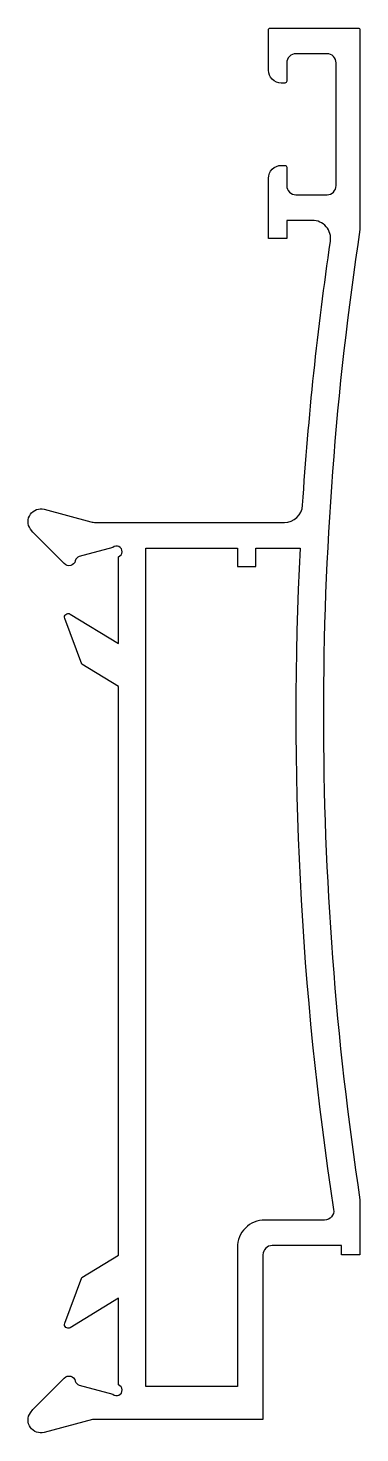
# Model space of a CAD drawing. Extents: x 1294.2 to 1312.4, y -223.2 to -146.5.
import ezdxf

# ---------------------------------------------------------------- set-up
doc = ezdxf.new("R2010")
doc.units = 0
doc.header["$LTSCALE"] = 15
doc.layers.get('0').update_dxf_attribs({"linetype": 'CONTINUOUS'})

msp = doc.modelspace()

# ---------------------------------------------------------------- linework, layer by layer
at = {"ltscale": 5}
for points in [[(1308.386, -155.066, 0.414214), (1308.886, -155.566), (1310.586, -155.566, 0.414214), (1311.086, -155.066), (1311.086, -148.366, 0.414214), (1310.586, -147.866), (1308.886, -147.866, 0.414214), (1308.386, -148.366), (1308.386, -149.366, -0.414214), (1308.286, -149.466), (1308.086, -149.466, -0.414214), (1307.386, -148.766), (1307.386, -146.566, -0.414214), (1307.486, -146.466), (1312.286, -146.466, -0.414214), (1312.386, -146.566), (1312.386, -157.466, 0.075472), (1312.386, -210.466), (1312.386, -213.466), (1311.386, -213.466), (1311.386, -212.966), (1307.586, -212.966, 0.414214), (1307.086, -213.466), (1307.086, -222.466), (1297.758, -222.466), (1295.124, -223.171, -0.700084), (1294.37, -222.093), (1294.496, -221.913), (1296.225, -220.202, -0.607471), (1296.825, -220.36, 0.283637), (1297.044, -220.587), (1298.881, -221.079, 1.229391), (1299.186, -220.577), (1299.186, -215.833), (1296.539, -217.449, -0.713664), (1296.248, -217.207), (1297.19, -214.708), (1299.186, -213.49), (1299.186, -182.428), (1297.19, -181.209), (1296.248, -178.71, -0.713664), (1296.539, -178.469), (1299.186, -180.085), (1299.186, -175.34, 1.229391), (1298.881, -174.838), (1297.044, -175.33, 0.283637), (1296.825, -175.557, -0.607471), (1296.225, -175.716), (1294.496, -174.004), (1294.37, -173.825, -0.700084), (1295.124, -172.747), (1297.683, -173.432, 0.06546), (1297.941, -173.466), (1308.255, -173.466, 0.395513), (1309.253, -172.53, -0.020365), (1310.773, -158.111, 0.457566), (1309.783, -156.966), (1308.386, -156.966), (1308.386, -157.966), (1307.386, -157.966), (1307.386, -154.666, -0.414214), (1308.086, -153.966), (1308.286, -153.966, -0.414214), (1308.386, -154.066)], [(1305.686, -175.866), (1306.686, -175.866), (1306.686, -174.866), (1309.118, -174.866, 0.050915), (1310.948, -210.99, -0.459575), (1310.454, -211.566), (1307.186, -211.566, 0.414214), (1305.686, -213.066), (1305.686, -220.666), (1300.686, -220.666), (1300.686, -174.866), (1305.686, -174.866)]]:
    msp.add_lwpolyline(points, format="xyb", close=True, dxfattribs=at)

doc.saveas('drawing.dxf')
